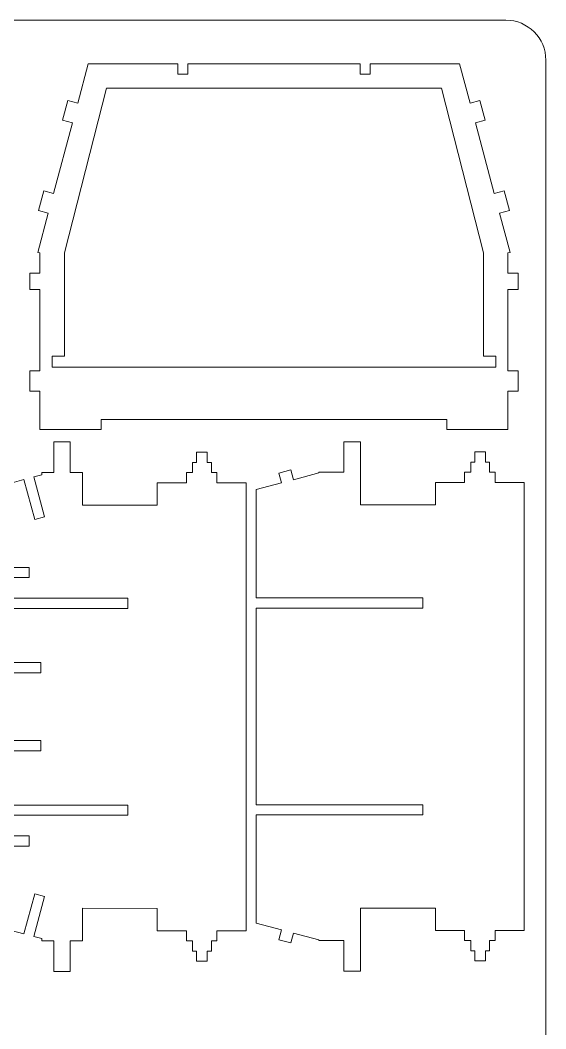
# Model space of a CAD drawing. Header units: centimetres. Extents: x -115 to 36, y 62 to 130.
# Drawn here: x 19.64 to 36.11, y 98.74 to 130.3 of the extents above; entities that cross this region are included whole.
import ezdxf

# ---------------------------------------------------------------- set-up
doc = ezdxf.new("R2010")
doc.units = ezdxf.units.CM
doc.header["$MEASUREMENT"] = 0
doc.layers.add('Camada 1', color=7, linetype='Continuous')

msp = doc.modelspace()

# ---------------------------------------------------------------- linework, layer by layer
at = {"layer": 'Camada 1', "lineweight": 9}
for points, knots in [([(-0.1231, 129.0524), (-0.1231, 129.73959), (0.43913, 130.30186), (1.12632, 130.30186), (1.12632, 130.30186), (1.12632, 130.30186), (34.86104, 130.30186), (34.86104, 130.30186), (34.86104, 130.30186), (35.54823, 130.30186), (36.1105, 129.73959), (36.1105, 129.0524), (36.1105, 129.0524), (36.1105, 129.0524), (36.1105, 76.57619), (36.1105, 76.57619), (36.1105, 76.57619), (36.1105, 75.88896), (35.54823, 75.32674), (34.86104, 75.32674), (34.86104, 75.32674), (34.86104, 75.32674), (1.12632, 75.32674), (1.12632, 75.32674), (1.12632, 75.32674), (0.43913, 75.32674), (-0.1231, 75.88896), (-0.1231, 76.57619), (-0.1231, 76.57619), (-0.1231, 76.57619), (-0.1231, 129.0524), (-0.1231, 129.0524)], [0, 0, 0, 0, 0.11111111, 0.11111111, 0.11111111, 0.11111111, 0.22222222, 0.22222222, 0.22222222, 0.22222222, 0.33333333, 0.33333333, 0.33333333, 0.33333333, 0.44444444, 0.44444444, 0.44444444, 0.44444444, 0.55555556, 0.55555556, 0.55555556, 0.55555556, 0.66666667, 0.66666667, 0.66666667, 0.66666667, 0.77777778, 0.77777778, 0.77777778, 0.77777778, 1, 1, 1, 1]), ([(24.5791, 128.6167), (24.5791, 128.6167), (24.8977, 128.6167), (24.8977, 128.6167), (24.8977, 128.6167), (24.8977, 128.6167), (24.8977, 128.93525), (24.8977, 128.93525), (24.8977, 128.93525), (24.8977, 128.93525), (30.28954, 128.93525), (30.28954, 128.93525), (30.28954, 128.93525), (30.28954, 128.93525), (30.28954, 128.6167), (30.28954, 128.6167), (30.28954, 128.6167), (30.28954, 128.6167), (30.60814, 128.6167), (30.60814, 128.6167), (30.60814, 128.6167), (30.60814, 128.6167), (30.60814, 128.93525), (30.60814, 128.93525), (30.60814, 128.93525), (30.60814, 128.93525), (33.40959, 128.93525), (33.40959, 128.93525), (33.40959, 128.93525), (33.40959, 128.93525), (33.73939, 127.70428), (33.73939, 127.70428), (33.73939, 127.70428), (33.73939, 127.70428), (34.04717, 127.78674), (34.04717, 127.78674), (34.04717, 127.78674), (34.04717, 127.78674), (34.2121, 127.17127), (34.2121, 127.17127), (34.2121, 127.17127), (34.2121, 127.17127), (33.90432, 127.08881), (33.90432, 127.08881), (33.90432, 127.08881), (33.90432, 127.08881), (34.49636, 124.87927), (34.49636, 124.87927), (34.49636, 124.87927), (34.49636, 124.87927), (34.80409, 124.96174), (34.80409, 124.96174), (34.80409, 124.96174), (34.80409, 124.96174), (34.96902, 124.34627), (34.96902, 124.34627), (34.96902, 124.34627), (34.96902, 124.34627), (34.66129, 124.26381), (34.66129, 124.26381), (34.66129, 124.26381), (34.66129, 124.26381), (34.99114, 123.03283), (34.99114, 123.03283), (34.99114, 123.03283), (34.99114, 123.03283), (34.92144, 123.02213), (34.92144, 123.02213), (34.92144, 123.02213), (34.92144, 123.02213), (34.92144, 122.38497), (34.92144, 122.38497), (34.92144, 122.38497), (34.92144, 122.38497), (35.24005, 122.38497), (35.24005, 122.38497), (35.24005, 122.38497), (35.24005, 122.38497), (35.24005, 121.87518), (35.24005, 121.87518), (35.24005, 121.87518), (35.24005, 121.87518), (34.92144, 121.87518), (34.92144, 121.87518), (34.92144, 121.87518), (34.92144, 121.87518), (34.92144, 119.32987), (34.92144, 119.32987), (34.92144, 119.32987), (34.92144, 119.32987), (35.24005, 119.32987), (35.24005, 119.32987), (35.24005, 119.32987), (35.24005, 119.32987), (35.24005, 118.69267), (35.24005, 118.69267), (35.24005, 118.69267), (35.24005, 118.69267), (34.92144, 118.69267), (34.92144, 118.69267), (34.92144, 118.69267), (34.92144, 118.69267), (34.92144, 117.49277), (34.92144, 117.49277), (34.92144, 117.49277), (34.92144, 117.49277), (33.00983, 117.49277), (33.00983, 117.49277), (33.00983, 117.49277), (33.00983, 117.49277), (33.00983, 117.81138), (33.00983, 117.81138), (33.00983, 117.81138), (33.00983, 117.81138), (22.17737, 117.81138), (22.17737, 117.81138), (22.17737, 117.81138), (22.17737, 117.81138), (22.17737, 117.49277), (22.17737, 117.49277), (22.17737, 117.49277), (22.17737, 117.49277), (20.26575, 117.49277), (20.26575, 117.49277), (20.26575, 117.49277), (20.26575, 117.49277), (20.26575, 118.69267), (20.26575, 118.69267), (20.26575, 118.69267), (20.26575, 118.69267), (19.94715, 118.69267), (19.94715, 118.69267), (19.94715, 118.69267), (19.94715, 118.69267), (19.94715, 119.32987), (19.94715, 119.32987), (19.94715, 119.32987), (19.94715, 119.32987), (20.26575, 119.32987), (20.26575, 119.32987), (20.26575, 119.32987), (20.26575, 119.32987), (20.26575, 121.87518), (20.26575, 121.87518), (20.26575, 121.87518), (20.26575, 121.87518), (19.94715, 121.87518), (19.94715, 121.87518), (19.94715, 121.87518), (19.94715, 121.87518), (19.94715, 122.38497), (19.94715, 122.38497), (19.94715, 122.38497), (19.94715, 122.38497), (20.26575, 122.38497), (20.26575, 122.38497), (20.26575, 122.38497), (20.26575, 122.38497), (20.26575, 123.02213), (20.26575, 123.02213), (20.26575, 123.02213), (20.26575, 123.02213), (20.1961, 123.03283), (20.1961, 123.03283), (20.1961, 123.03283), (20.1961, 123.03283), (20.52595, 124.26381), (20.52595, 124.26381), (20.52595, 124.26381), (20.52595, 124.26381), (20.21818, 124.34627), (20.21818, 124.34627), (20.21818, 124.34627), (20.21818, 124.34627), (20.3831, 124.96174), (20.3831, 124.96174), (20.3831, 124.96174), (20.3831, 124.96174), (20.69084, 124.87927), (20.69084, 124.87927), (20.69084, 124.87927), (20.69084, 124.87927), (21.28288, 127.08881), (21.28288, 127.08881), (21.28288, 127.08881), (21.28288, 127.08881), (20.97514, 127.17127), (20.97514, 127.17127), (20.97514, 127.17127), (20.97514, 127.17127), (21.14007, 127.78674), (21.14007, 127.78674), (21.14007, 127.78674), (21.14007, 127.78674), (21.4478, 127.70428), (21.4478, 127.70428), (21.4478, 127.70428), (21.4478, 127.70428), (21.77765, 128.93525), (21.77765, 128.93525), (21.77765, 128.93525), (21.77765, 128.93525), (24.5791, 128.93525), (24.5791, 128.93525), (24.5791, 128.93525), (24.5791, 128.93525), (24.5791, 128.6167), (24.5791, 128.6167)], [0, 0, 0, 0, 0.01886792, 0.01886792, 0.01886792, 0.01886792, 0.03773585, 0.03773585, 0.03773585, 0.03773585, 0.05660377, 0.05660377, 0.05660377, 0.05660377, 0.0754717, 0.0754717, 0.0754717, 0.0754717, 0.09433962, 0.09433962, 0.09433962, 0.09433962, 0.11320755, 0.11320755, 0.11320755, 0.11320755, 0.13207547, 0.13207547, 0.13207547, 0.13207547, 0.1509434, 0.1509434, 0.1509434, 0.1509434, 0.16981132, 0.16981132, 0.16981132, 0.16981132, 0.18867925, 0.18867925, 0.18867925, 0.18867925, 0.20754717, 0.20754717, 0.20754717, 0.20754717, 0.22641509, 0.22641509, 0.22641509, 0.22641509, 0.24528302, 0.24528302, 0.24528302, 0.24528302, 0.26415094, 0.26415094, 0.26415094, 0.26415094, 0.28301887, 0.28301887, 0.28301887, 0.28301887, 0.30188679, 0.30188679, 0.30188679, 0.30188679, 0.32075472, 0.32075472, 0.32075472, 0.32075472, 0.33962264, 0.33962264, 0.33962264, 0.33962264, 0.35849057, 0.35849057, 0.35849057, 0.35849057, 0.37735849, 0.37735849, 0.37735849, 0.37735849, 0.39622642, 0.39622642, 0.39622642, 0.39622642, 0.41509434, 0.41509434, 0.41509434, 0.41509434, 0.43396226, 0.43396226, 0.43396226, 0.43396226, 0.45283019, 0.45283019, 0.45283019, 0.45283019, 0.47169811, 0.47169811, 0.47169811, 0.47169811, 0.49056604, 0.49056604, 0.49056604, 0.49056604, 0.50943396, 0.50943396, 0.50943396, 0.50943396, 0.52830189, 0.52830189, 0.52830189, 0.52830189, 0.54716981, 0.54716981, 0.54716981, 0.54716981, 0.56603774, 0.56603774, 0.56603774, 0.56603774, 0.58490566, 0.58490566, 0.58490566, 0.58490566, 0.60377358, 0.60377358, 0.60377358, 0.60377358, 0.62264151, 0.62264151, 0.62264151, 0.62264151, 0.64150943, 0.64150943, 0.64150943, 0.64150943, 0.66037736, 0.66037736, 0.66037736, 0.66037736, 0.67924528, 0.67924528, 0.67924528, 0.67924528, 0.69811321, 0.69811321, 0.69811321, 0.69811321, 0.71698113, 0.71698113, 0.71698113, 0.71698113, 0.73584906, 0.73584906, 0.73584906, 0.73584906, 0.75471698, 0.75471698, 0.75471698, 0.75471698, 0.77358491, 0.77358491, 0.77358491, 0.77358491, 0.79245283, 0.79245283, 0.79245283, 0.79245283, 0.81132075, 0.81132075, 0.81132075, 0.81132075, 0.83018868, 0.83018868, 0.83018868, 0.83018868, 0.8490566, 0.8490566, 0.8490566, 0.8490566, 0.86792453, 0.86792453, 0.86792453, 0.86792453, 0.88679245, 0.88679245, 0.88679245, 0.88679245, 0.90566038, 0.90566038, 0.90566038, 0.90566038, 0.9245283, 0.9245283, 0.9245283, 0.9245283, 0.94339623, 0.94339623, 0.94339623, 0.94339623, 0.96226415, 0.96226415, 0.96226415, 0.96226415, 1, 1, 1, 1]), ([(34.53911, 119.78866), (34.53911, 119.78866), (34.15682, 119.78866), (34.15682, 119.78866), (34.15682, 119.78866), (34.15682, 119.78866), (34.15682, 123.02213), (34.15682, 123.02213), (34.15682, 123.02213), (34.15682, 123.02213), (32.84042, 128.17064), (32.84042, 128.17064), (32.84042, 128.17064), (32.84042, 128.17064), (22.34677, 128.17064), (22.34677, 128.17064), (22.34677, 128.17064), (22.34677, 128.17064), (21.03041, 123.02213), (21.03041, 123.02213), (21.03041, 123.02213), (21.03041, 123.02213), (21.03041, 119.78866), (21.03041, 119.78866), (21.03041, 119.78866), (21.03041, 119.78866), (20.64808, 119.78866), (20.64808, 119.78866), (20.64808, 119.78866), (20.64808, 119.78866), (20.64808, 119.44782), (20.64808, 119.44782), (20.64808, 119.44782), (20.64808, 119.44782), (34.53911, 119.44782), (34.53911, 119.44782), (34.53911, 119.44782), (34.53911, 119.44782), (34.53911, 119.78866), (34.53911, 119.78866)], [0, 0, 0, 0, 0.09090909, 0.09090909, 0.09090909, 0.09090909, 0.18181818, 0.18181818, 0.18181818, 0.18181818, 0.27272727, 0.27272727, 0.27272727, 0.27272727, 0.36363636, 0.36363636, 0.36363636, 0.36363636, 0.45454545, 0.45454545, 0.45454545, 0.45454545, 0.54545455, 0.54545455, 0.54545455, 0.54545455, 0.63636364, 0.63636364, 0.63636364, 0.63636364, 0.72727273, 0.72727273, 0.72727273, 0.72727273, 0.81818182, 0.81818182, 0.81818182, 0.81818182, 1, 1, 1, 1]), ([(19.92933, 113.17959), (19.92933, 113.17959), (19.92933, 112.86095), (19.92933, 112.86095), (19.92933, 112.86095), (19.92933, 112.86095), (19.3183, 112.8609), (19.3183, 112.8609), (19.3183, 112.8609), (19.3183, 112.8609), (19.31864, 112.21486), (19.31864, 112.21486), (19.31864, 112.21486), (19.31864, 112.21486), (23.01441, 112.21486), (23.01441, 112.21486), (23.01441, 112.21486), (23.01441, 112.21486), (23.01441, 111.89626), (23.01441, 111.89626), (23.01441, 111.89626), (23.01441, 111.89626), (19.31864, 111.89626), (19.31864, 111.89626), (19.31864, 111.89626), (19.31864, 111.89626), (19.31864, 111.2618), (19.31864, 111.2618), (19.31864, 111.2618), (19.31864, 111.2618), (19.12682, 111.2618), (19.12682, 111.2618), (19.12682, 111.2618), (19.12682, 111.2618), (19.12682, 110.1999), (19.12682, 110.1999), (19.12682, 110.1999), (19.12682, 110.1999), (20.29267, 110.1999), (20.29267, 110.1999), (20.29267, 110.1999), (20.29267, 110.1999), (20.29267, 109.88129), (20.29267, 109.88129), (20.29267, 109.88129), (20.29267, 109.88129), (19.12682, 109.88129), (19.12682, 109.88129), (19.12682, 109.88129), (19.12682, 109.88129), (19.12682, 107.75739), (19.12682, 107.75739), (19.12682, 107.75739), (19.12682, 107.75739), (20.29267, 107.75739), (20.29267, 107.75739), (20.29267, 107.75739), (20.29267, 107.75739), (20.29267, 107.43879), (20.29267, 107.43879), (20.29267, 107.43879), (20.29267, 107.43879), (19.12682, 107.43879), (19.12682, 107.43879), (19.12682, 107.43879), (19.12682, 107.43879), (19.12682, 106.37684), (19.12682, 106.37684), (19.12682, 106.37684), (19.12682, 106.37684), (19.31864, 106.37684), (19.31864, 106.37684), (19.31864, 106.37684), (19.31864, 106.37684), (19.31864, 105.74243), (19.31864, 105.74243), (19.31864, 105.74243), (19.31864, 105.74243), (23.01441, 105.74243), (23.01441, 105.74243), (23.01441, 105.74243), (23.01441, 105.74243), (23.01441, 105.42378), (23.01441, 105.42378), (23.01441, 105.42378), (23.01441, 105.42378), (19.31864, 105.42378), (19.31864, 105.42378), (19.31864, 105.42378), (19.31864, 105.42378), (19.3183, 104.77795), (19.3183, 104.77795), (19.3183, 104.77795), (19.3183, 104.77795), (19.92933, 104.778), (19.92933, 104.778), (19.92933, 104.778), (19.92933, 104.778), (19.92933, 104.45939), (19.92933, 104.45939), (19.92933, 104.45939), (19.92933, 104.45939), (19.31839, 104.45935), (19.31839, 104.45935), (19.31839, 104.45935), (19.31839, 104.45935), (19.31864, 101.83044), (19.31864, 101.83044), (19.31864, 101.83044), (19.31864, 101.83044), (19.76394, 101.7111), (19.76394, 101.7111), (19.76394, 101.7111), (19.76394, 101.7111), (20.09912, 102.96204), (20.09912, 102.96204), (20.09912, 102.96204), (20.09912, 102.96204), (20.40685, 102.87958), (20.40685, 102.87958), (20.40685, 102.87958), (20.40685, 102.87958), (20.07184, 101.62919), (20.07184, 101.62919), (20.07184, 101.62919), (20.07184, 101.62919), (20.32101, 101.56288), (20.32101, 101.56288), (20.32101, 101.56288), (20.32101, 101.56288), (20.32101, 101.4915), (20.32101, 101.4915), (20.32101, 101.4915), (20.32101, 101.4915), (20.70232, 101.4915), (20.70232, 101.4915), (20.70232, 101.4915), (20.70232, 101.4915), (20.70232, 100.53569), (20.70232, 100.53569), (20.70232, 100.53569), (20.70232, 100.53569), (21.21211, 100.53569), (21.21211, 100.53569), (21.21211, 100.53569), (21.21211, 100.53569), (21.21211, 101.4915), (21.21211, 101.4915), (21.21211, 101.4915), (21.21211, 101.4915), (21.59343, 101.4915), (21.59343, 101.4915), (21.59343, 101.4915), (21.59343, 101.4915), (21.59343, 102.51103), (21.59343, 102.51103), (21.59343, 102.51103), (21.59343, 102.51103), (23.93731, 102.50998), (23.93731, 102.50998), (23.93731, 102.50998), (23.93731, 102.50998), (23.93837, 101.8101), (23.93837, 101.8101), (23.93837, 101.8101), (23.93837, 101.8101), (24.85096, 101.8101), (24.85096, 101.8101), (24.85096, 101.8101), (24.85096, 101.8101), (24.85096, 101.4915), (24.85096, 101.4915), (24.85096, 101.4915), (24.85096, 101.4915), (25.04392, 101.4915), (25.04392, 101.4915), (25.04392, 101.4915), (25.04392, 101.4915), (25.04392, 101.1729), (25.04392, 101.1729), (25.04392, 101.1729), (25.04392, 101.1729), (25.17134, 101.1729), (25.17134, 101.1729), (25.17134, 101.1729), (25.17134, 101.1729), (25.17134, 100.85429), (25.17134, 100.85429), (25.17134, 100.85429), (25.17134, 100.85429), (25.50635, 100.85429), (25.50635, 100.85429), (25.50635, 100.85429), (25.50635, 100.85429), (25.50635, 101.1729), (25.50635, 101.1729), (25.50635, 101.1729), (25.50635, 101.1729), (25.6338, 101.1729), (25.6338, 101.1729), (25.6338, 101.1729), (25.6338, 101.1729), (25.6338, 101.4915), (25.6338, 101.4915), (25.6338, 101.4915), (25.6338, 101.4915), (25.80676, 101.4915), (25.80676, 101.4915), (25.80676, 101.4915), (25.80676, 101.4915), (25.80676, 101.8101), (25.80676, 101.8101), (25.80676, 101.8101), (25.80676, 101.8101), (26.71935, 101.8101), (26.71935, 101.8101), (26.71935, 101.8101), (26.71935, 101.8101), (26.71935, 115.82859), (26.71935, 115.82859), (26.71935, 115.82859), (26.71935, 115.82859), (25.80676, 115.82859), (25.80676, 115.82859), (25.80676, 115.82859), (25.80676, 115.82859), (25.80676, 116.14719), (25.80676, 116.14719), (25.80676, 116.14719), (25.80676, 116.14719), (25.6338, 116.14719), (25.6338, 116.14719), (25.6338, 116.14719), (25.6338, 116.14719), (25.6338, 116.46579), (25.6338, 116.46579), (25.6338, 116.46579), (25.6338, 116.46579), (25.50635, 116.46579), (25.50635, 116.46579), (25.50635, 116.46579), (25.50635, 116.46579), (25.50635, 116.78439), (25.50635, 116.78439), (25.50635, 116.78439), (25.50635, 116.78439), (25.17134, 116.78439), (25.17134, 116.78439), (25.17134, 116.78439), (25.17134, 116.78439), (25.17134, 116.46579), (25.17134, 116.46579), (25.17134, 116.46579), (25.17134, 116.46579), (25.04392, 116.46579), (25.04392, 116.46579), (25.04392, 116.46579), (25.04392, 116.46579), (25.04392, 116.14719), (25.04392, 116.14719), (25.04392, 116.14719), (25.04392, 116.14719), (24.85096, 116.14719), (24.85096, 116.14719), (24.85096, 116.14719), (24.85096, 116.14719), (24.85096, 115.82859), (24.85096, 115.82859), (24.85096, 115.82859), (24.85096, 115.82859), (23.93837, 115.82859), (23.93837, 115.82859), (23.93837, 115.82859), (23.93837, 115.82859), (23.93731, 115.12871), (23.93731, 115.12871), (23.93731, 115.12871), (23.93731, 115.12871), (21.59343, 115.12766), (21.59343, 115.12766), (21.59343, 115.12766), (21.59343, 115.12766), (21.59343, 116.14719), (21.59343, 116.14719), (21.59343, 116.14719), (21.59343, 116.14719), (21.21211, 116.14719), (21.21211, 116.14719), (21.21211, 116.14719), (21.21211, 116.14719), (21.21211, 117.103), (21.21211, 117.103), (21.21211, 117.103), (21.21211, 117.103), (20.70232, 117.103), (20.70232, 117.103), (20.70232, 117.103), (20.70232, 117.103), (20.70232, 116.14719), (20.70232, 116.14719), (20.70232, 116.14719), (20.70232, 116.14719), (20.32101, 116.14719), (20.32101, 116.14719), (20.32101, 116.14719), (20.32101, 116.14719), (20.32101, 116.07581), (20.32101, 116.07581), (20.32101, 116.07581), (20.32101, 116.07581), (20.07184, 116.0095), (20.07184, 116.0095), (20.07184, 116.0095), (20.07184, 116.0095), (20.40685, 114.75911), (20.40685, 114.75911), (20.40685, 114.75911), (20.40685, 114.75911), (20.09912, 114.67665), (20.09912, 114.67665), (20.09912, 114.67665), (20.09912, 114.67665), (19.76394, 115.92754), (19.76394, 115.92754), (19.76394, 115.92754), (19.76394, 115.92754), (19.31864, 115.80825), (19.31864, 115.80825), (19.31864, 115.80825), (19.31864, 115.80825), (19.31839, 113.17946), (19.31839, 113.17946), (19.31839, 113.17946), (19.31839, 113.17946), (19.92933, 113.17959), (19.92933, 113.17959)], [0, 0, 0, 0, 0.01176471, 0.01176471, 0.01176471, 0.01176471, 0.02352941, 0.02352941, 0.02352941, 0.02352941, 0.03529412, 0.03529412, 0.03529412, 0.03529412, 0.04705882, 0.04705882, 0.04705882, 0.04705882, 0.05882353, 0.05882353, 0.05882353, 0.05882353, 0.07058824, 0.07058824, 0.07058824, 0.07058824, 0.08235294, 0.08235294, 0.08235294, 0.08235294, 0.09411765, 0.09411765, 0.09411765, 0.09411765, 0.10588235, 0.10588235, 0.10588235, 0.10588235, 0.11764706, 0.11764706, 0.11764706, 0.11764706, 0.12941176, 0.12941176, 0.12941176, 0.12941176, 0.14117647, 0.14117647, 0.14117647, 0.14117647, 0.15294118, 0.15294118, 0.15294118, 0.15294118, 0.16470588, 0.16470588, 0.16470588, 0.16470588, 0.17647059, 0.17647059, 0.17647059, 0.17647059, 0.18823529, 0.18823529, 0.18823529, 0.18823529, 0.2, 0.2, 0.2, 0.2, 0.21176471, 0.21176471, 0.21176471, 0.21176471, 0.22352941, 0.22352941, 0.22352941, 0.22352941, 0.23529412, 0.23529412, 0.23529412, 0.23529412, 0.24705882, 0.24705882, 0.24705882, 0.24705882, 0.25882353, 0.25882353, 0.25882353, 0.25882353, 0.27058824, 0.27058824, 0.27058824, 0.27058824, 0.28235294, 0.28235294, 0.28235294, 0.28235294, 0.29411765, 0.29411765, 0.29411765, 0.29411765, 0.30588235, 0.30588235, 0.30588235, 0.30588235, 0.31764706, 0.31764706, 0.31764706, 0.31764706, 0.32941176, 0.32941176, 0.32941176, 0.32941176, 0.34117647, 0.34117647, 0.34117647, 0.34117647, 0.35294118, 0.35294118, 0.35294118, 0.35294118, 0.36470588, 0.36470588, 0.36470588, 0.36470588, 0.37647059, 0.37647059, 0.37647059, 0.37647059, 0.38823529, 0.38823529, 0.38823529, 0.38823529, 0.4, 0.4, 0.4, 0.4, 0.41176471, 0.41176471, 0.41176471, 0.41176471, 0.42352941, 0.42352941, 0.42352941, 0.42352941, 0.43529412, 0.43529412, 0.43529412, 0.43529412, 0.44705882, 0.44705882, 0.44705882, 0.44705882, 0.45882353, 0.45882353, 0.45882353, 0.45882353, 0.47058824, 0.47058824, 0.47058824, 0.47058824, 0.48235294, 0.48235294, 0.48235294, 0.48235294, 0.49411765, 0.49411765, 0.49411765, 0.49411765, 0.50588235, 0.50588235, 0.50588235, 0.50588235, 0.51764706, 0.51764706, 0.51764706, 0.51764706, 0.52941176, 0.52941176, 0.52941176, 0.52941176, 0.54117647, 0.54117647, 0.54117647, 0.54117647, 0.55294118, 0.55294118, 0.55294118, 0.55294118, 0.56470588, 0.56470588, 0.56470588, 0.56470588, 0.57647059, 0.57647059, 0.57647059, 0.57647059, 0.58823529, 0.58823529, 0.58823529, 0.58823529, 0.6, 0.6, 0.6, 0.6, 0.61176471, 0.61176471, 0.61176471, 0.61176471, 0.62352941, 0.62352941, 0.62352941, 0.62352941, 0.63529412, 0.63529412, 0.63529412, 0.63529412, 0.64705882, 0.64705882, 0.64705882, 0.64705882, 0.65882353, 0.65882353, 0.65882353, 0.65882353, 0.67058824, 0.67058824, 0.67058824, 0.67058824, 0.68235294, 0.68235294, 0.68235294, 0.68235294, 0.69411765, 0.69411765, 0.69411765, 0.69411765, 0.70588235, 0.70588235, 0.70588235, 0.70588235, 0.71764706, 0.71764706, 0.71764706, 0.71764706, 0.72941176, 0.72941176, 0.72941176, 0.72941176, 0.74117647, 0.74117647, 0.74117647, 0.74117647, 0.75294118, 0.75294118, 0.75294118, 0.75294118, 0.76470588, 0.76470588, 0.76470588, 0.76470588, 0.77647059, 0.77647059, 0.77647059, 0.77647059, 0.78823529, 0.78823529, 0.78823529, 0.78823529, 0.8, 0.8, 0.8, 0.8, 0.81176471, 0.81176471, 0.81176471, 0.81176471, 0.82352941, 0.82352941, 0.82352941, 0.82352941, 0.83529412, 0.83529412, 0.83529412, 0.83529412, 0.84705882, 0.84705882, 0.84705882, 0.84705882, 0.85882353, 0.85882353, 0.85882353, 0.85882353, 0.87058824, 0.87058824, 0.87058824, 0.87058824, 0.88235294, 0.88235294, 0.88235294, 0.88235294, 0.89411765, 0.89411765, 0.89411765, 0.89411765, 0.90588235, 0.90588235, 0.90588235, 0.90588235, 0.91764706, 0.91764706, 0.91764706, 0.91764706, 0.92941176, 0.92941176, 0.92941176, 0.92941176, 0.94117647, 0.94117647, 0.94117647, 0.94117647, 0.95294118, 0.95294118, 0.95294118, 0.95294118, 0.96470588, 0.96470588, 0.96470588, 0.96470588, 0.97647059, 0.97647059, 0.97647059, 0.97647059, 1, 1, 1, 1]), ([(34.51859, 101.50059), (34.51859, 101.50059), (34.51859, 101.81919), (34.51859, 101.81919), (34.51859, 101.81919), (34.51859, 101.81919), (35.43117, 101.81919), (35.43117, 101.81919), (35.43117, 101.81919), (35.43117, 101.81919), (35.43117, 115.83768), (35.43117, 115.83768), (35.43117, 115.83768), (35.43117, 115.83768), (34.51859, 115.83768), (34.51859, 115.83768), (34.51859, 115.83768), (34.51859, 115.83768), (34.51859, 116.15628), (34.51859, 116.15628), (34.51859, 116.15628), (34.51859, 116.15628), (34.34563, 116.15628), (34.34563, 116.15628), (34.34563, 116.15628), (34.34563, 116.15628), (34.34563, 116.47488), (34.34563, 116.47488), (34.34563, 116.47488), (34.34563, 116.47488), (34.21821, 116.47488), (34.21821, 116.47488), (34.21821, 116.47488), (34.21821, 116.47488), (34.21821, 116.79349), (34.21821, 116.79349), (34.21821, 116.79349), (34.21821, 116.79349), (33.88316, 116.79349), (33.88316, 116.79349), (33.88316, 116.79349), (33.88316, 116.79349), (33.88316, 116.47488), (33.88316, 116.47488), (33.88316, 116.47488), (33.88316, 116.47488), (33.75574, 116.47488), (33.75574, 116.47488), (33.75574, 116.47488), (33.75574, 116.47488), (33.75574, 116.15628), (33.75574, 116.15628), (33.75574, 116.15628), (33.75574, 116.15628), (33.56278, 116.15628), (33.56278, 116.15628), (33.56278, 116.15628), (33.56278, 116.15628), (33.56278, 115.83768), (33.56278, 115.83768), (33.56278, 115.83768), (33.56278, 115.83768), (32.65019, 115.83768), (32.65019, 115.83768), (32.65019, 115.83768), (32.65019, 115.83768), (32.64922, 115.13675), (32.64922, 115.13675), (32.64922, 115.13675), (32.64922, 115.13675), (30.30529, 115.13675), (30.30529, 115.13675), (30.30529, 115.13675), (30.30529, 115.13675), (30.30529, 117.11209), (30.30529, 117.11209), (30.30529, 117.11209), (30.30529, 117.11209), (29.78705, 117.11209), (29.78705, 117.11209), (29.78705, 117.11209), (29.78705, 117.11209), (29.78705, 116.15628), (29.78705, 116.15628), (29.78705, 116.15628), (29.78705, 116.15628), (28.99464, 116.15628), (28.99464, 116.15628), (28.99464, 116.15628), (28.99464, 116.15628), (28.99464, 116.13476), (28.99464, 116.13476), (28.99464, 116.13476), (28.99464, 116.13476), (28.20275, 115.92272), (28.20275, 115.92272), (28.20275, 115.92272), (28.20275, 115.92272), (28.12029, 116.23067), (28.12029, 116.23067), (28.12029, 116.23067), (28.12029, 116.23067), (27.75098, 116.1318), (27.75098, 116.1318), (27.75098, 116.1318), (27.75098, 116.1318), (27.83344, 115.82385), (27.83344, 115.82385), (27.83344, 115.82385), (27.83344, 115.82385), (27.04155, 115.61182), (27.04155, 115.61182), (27.04155, 115.61182), (27.04155, 115.61182), (27.04155, 112.22395), (27.04155, 112.22395), (27.04155, 112.22395), (27.04155, 112.22395), (32.25518, 112.224), (32.25518, 112.224), (32.25518, 112.224), (32.25518, 112.224), (32.25518, 111.90535), (32.25518, 111.90535), (32.25518, 111.90535), (32.25518, 111.90535), (27.04155, 111.90535), (27.04155, 111.90535), (27.04155, 111.90535), (27.04155, 111.90535), (27.04155, 105.75148), (27.04155, 105.75148), (27.04155, 105.75148), (27.04155, 105.75148), (32.25518, 105.75148), (32.25518, 105.75148), (32.25518, 105.75148), (32.25518, 105.75148), (32.25518, 105.43288), (32.25518, 105.43288), (32.25518, 105.43288), (32.25518, 105.43288), (27.04155, 105.43288), (27.04155, 105.43288), (27.04155, 105.43288), (27.04155, 105.43288), (27.04155, 102.04501), (27.04155, 102.04501), (27.04155, 102.04501), (27.04155, 102.04501), (27.83344, 101.83302), (27.83344, 101.83302), (27.83344, 101.83302), (27.83344, 101.83302), (27.75098, 101.52508), (27.75098, 101.52508), (27.75098, 101.52508), (27.75098, 101.52508), (28.12029, 101.42621), (28.12029, 101.42621), (28.12029, 101.42621), (28.12029, 101.42621), (28.20275, 101.73415), (28.20275, 101.73415), (28.20275, 101.73415), (28.20275, 101.73415), (28.99464, 101.52212), (28.99464, 101.52212), (28.99464, 101.52212), (28.99464, 101.52212), (28.99464, 101.50059), (28.99464, 101.50059), (28.99464, 101.50059), (28.99464, 101.50059), (29.78705, 101.50059), (29.78705, 101.50059), (29.78705, 101.50059), (29.78705, 101.50059), (29.78705, 100.54478), (29.78705, 100.54478), (29.78705, 100.54478), (29.78705, 100.54478), (30.30529, 100.54478), (30.30529, 100.54478), (30.30529, 100.54478), (30.30529, 100.54478), (30.30529, 102.52013), (30.30529, 102.52013), (30.30529, 102.52013), (30.30529, 102.52013), (32.64922, 102.52013), (32.64922, 102.52013), (32.64922, 102.52013), (32.64922, 102.52013), (32.65019, 101.81919), (32.65019, 101.81919), (32.65019, 101.81919), (32.65019, 101.81919), (33.56278, 101.81919), (33.56278, 101.81919), (33.56278, 101.81919), (33.56278, 101.81919), (33.56278, 101.50059), (33.56278, 101.50059), (33.56278, 101.50059), (33.56278, 101.50059), (33.75574, 101.50059), (33.75574, 101.50059), (33.75574, 101.50059), (33.75574, 101.50059), (33.75574, 101.18199), (33.75574, 101.18199), (33.75574, 101.18199), (33.75574, 101.18199), (33.88316, 101.18199), (33.88316, 101.18199), (33.88316, 101.18199), (33.88316, 101.18199), (33.88316, 100.86339), (33.88316, 100.86339), (33.88316, 100.86339), (33.88316, 100.86339), (34.21821, 100.86339), (34.21821, 100.86339), (34.21821, 100.86339), (34.21821, 100.86339), (34.21821, 101.18199), (34.21821, 101.18199), (34.21821, 101.18199), (34.21821, 101.18199), (34.34563, 101.18199), (34.34563, 101.18199), (34.34563, 101.18199), (34.34563, 101.18199), (34.34563, 101.50059), (34.34563, 101.50059), (34.34563, 101.50059), (34.34563, 101.50059), (34.51859, 101.50059), (34.51859, 101.50059)], [0, 0, 0, 0, 0.01639344, 0.01639344, 0.01639344, 0.01639344, 0.03278689, 0.03278689, 0.03278689, 0.03278689, 0.04918033, 0.04918033, 0.04918033, 0.04918033, 0.06557377, 0.06557377, 0.06557377, 0.06557377, 0.08196721, 0.08196721, 0.08196721, 0.08196721, 0.09836066, 0.09836066, 0.09836066, 0.09836066, 0.1147541, 0.1147541, 0.1147541, 0.1147541, 0.13114754, 0.13114754, 0.13114754, 0.13114754, 0.14754098, 0.14754098, 0.14754098, 0.14754098, 0.16393443, 0.16393443, 0.16393443, 0.16393443, 0.18032787, 0.18032787, 0.18032787, 0.18032787, 0.19672131, 0.19672131, 0.19672131, 0.19672131, 0.21311475, 0.21311475, 0.21311475, 0.21311475, 0.2295082, 0.2295082, 0.2295082, 0.2295082, 0.24590164, 0.24590164, 0.24590164, 0.24590164, 0.26229508, 0.26229508, 0.26229508, 0.26229508, 0.27868852, 0.27868852, 0.27868852, 0.27868852, 0.29508197, 0.29508197, 0.29508197, 0.29508197, 0.31147541, 0.31147541, 0.31147541, 0.31147541, 0.32786885, 0.32786885, 0.32786885, 0.32786885, 0.3442623, 0.3442623, 0.3442623, 0.3442623, 0.36065574, 0.36065574, 0.36065574, 0.36065574, 0.37704918, 0.37704918, 0.37704918, 0.37704918, 0.39344262, 0.39344262, 0.39344262, 0.39344262, 0.40983607, 0.40983607, 0.40983607, 0.40983607, 0.42622951, 0.42622951, 0.42622951, 0.42622951, 0.44262295, 0.44262295, 0.44262295, 0.44262295, 0.45901639, 0.45901639, 0.45901639, 0.45901639, 0.47540984, 0.47540984, 0.47540984, 0.47540984, 0.49180328, 0.49180328, 0.49180328, 0.49180328, 0.50819672, 0.50819672, 0.50819672, 0.50819672, 0.52459016, 0.52459016, 0.52459016, 0.52459016, 0.54098361, 0.54098361, 0.54098361, 0.54098361, 0.55737705, 0.55737705, 0.55737705, 0.55737705, 0.57377049, 0.57377049, 0.57377049, 0.57377049, 0.59016393, 0.59016393, 0.59016393, 0.59016393, 0.60655738, 0.60655738, 0.60655738, 0.60655738, 0.62295082, 0.62295082, 0.62295082, 0.62295082, 0.63934426, 0.63934426, 0.63934426, 0.63934426, 0.6557377, 0.6557377, 0.6557377, 0.6557377, 0.67213115, 0.67213115, 0.67213115, 0.67213115, 0.68852459, 0.68852459, 0.68852459, 0.68852459, 0.70491803, 0.70491803, 0.70491803, 0.70491803, 0.72131148, 0.72131148, 0.72131148, 0.72131148, 0.73770492, 0.73770492, 0.73770492, 0.73770492, 0.75409836, 0.75409836, 0.75409836, 0.75409836, 0.7704918, 0.7704918, 0.7704918, 0.7704918, 0.78688525, 0.78688525, 0.78688525, 0.78688525, 0.80327869, 0.80327869, 0.80327869, 0.80327869, 0.81967213, 0.81967213, 0.81967213, 0.81967213, 0.83606557, 0.83606557, 0.83606557, 0.83606557, 0.85245902, 0.85245902, 0.85245902, 0.85245902, 0.86885246, 0.86885246, 0.86885246, 0.86885246, 0.8852459, 0.8852459, 0.8852459, 0.8852459, 0.90163934, 0.90163934, 0.90163934, 0.90163934, 0.91803279, 0.91803279, 0.91803279, 0.91803279, 0.93442623, 0.93442623, 0.93442623, 0.93442623, 0.95081967, 0.95081967, 0.95081967, 0.95081967, 0.96721311, 0.96721311, 0.96721311, 0.96721311, 1, 1, 1, 1])]:
    msp.add_open_spline(points, degree=3, knots=knots, dxfattribs=at)

doc.saveas('drawing.dxf')
